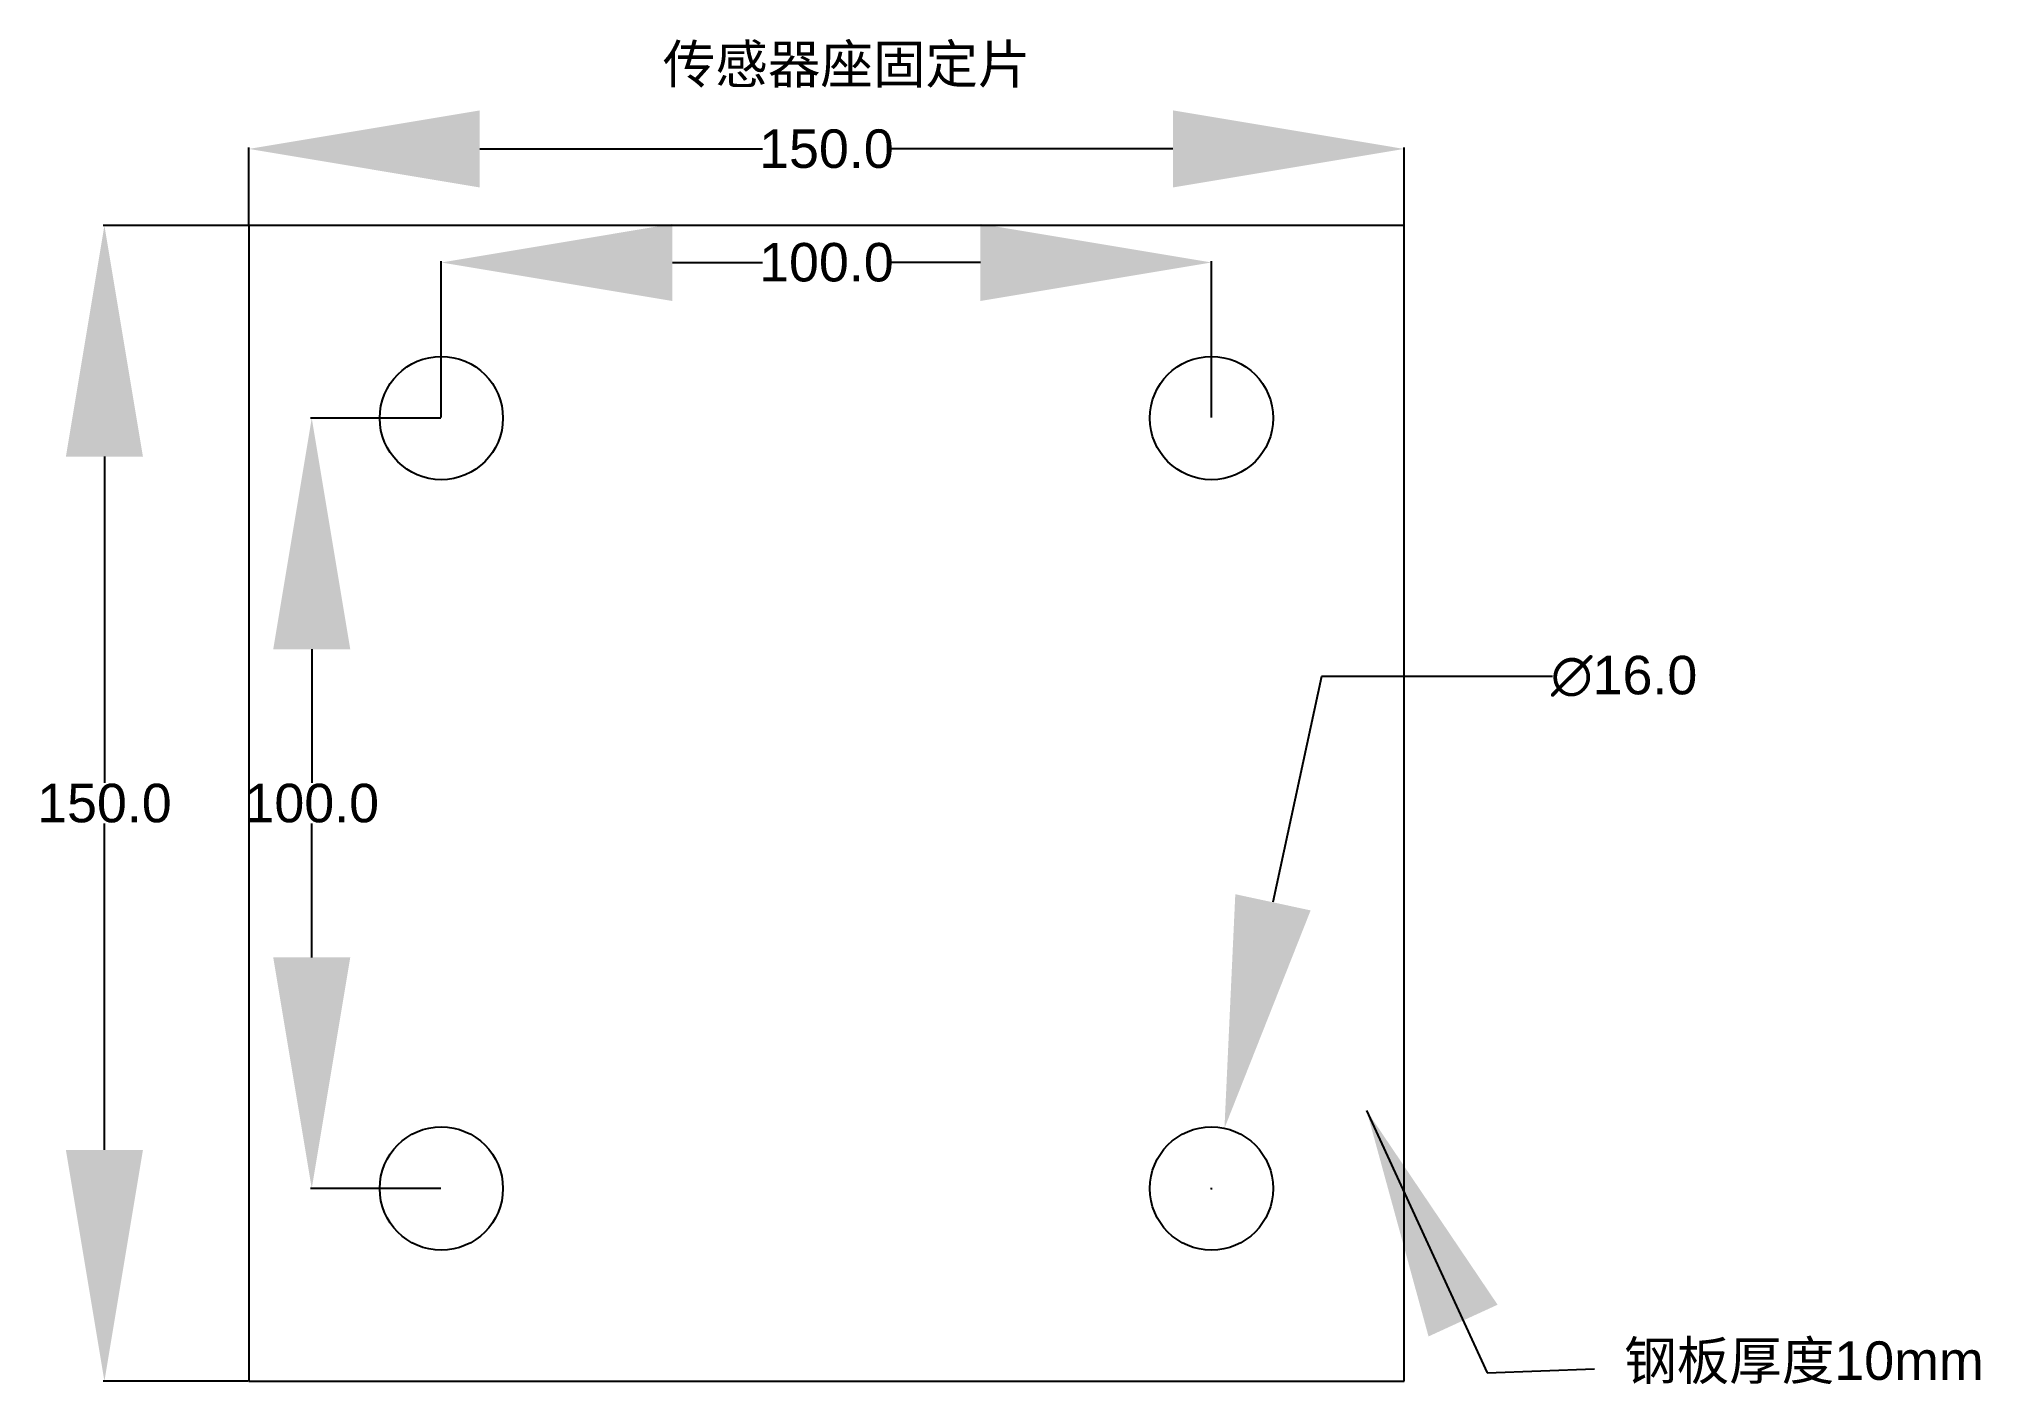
# Model space of a CAD drawing. Header units: millimetres. Extents: x -27 to 225, y 0 to 174.
import ezdxf

# ---------------------------------------------------------------- set-up
doc = ezdxf.new("R2010")
doc.units = ezdxf.units.MM
doc.styles.get("Standard").update_dxf_attribs({"font": 'arial.ttf'})
doc.dimstyles.get("Standard").update_dxf_attribs({"dimtxt": 30, "dimasz": 30, "dimexe": 0.18, "dimexo": 0.0625, "dimgap": 0.09, "dimtad": 0, "dimtih": 1, "dimtoh": 1, "dimdec": 1, "dimzin": 0, "dimdsep": 46, "dimtxsty": 'Standard', "dimcen": 0.09, "dimclrd": 3, "dimclre": 3, "dimclrt": 3, "dimadec": 0, "dimazin": 0, "dimtfac": 1, "dimtdec": 1, "dimtofl": 0, "dimtmove": 0, "dimatfit": 3, "dimfxl": 1, "dimtolj": 1, "dimtzin": 0, "dimarcsym": 0})

# ---------------------------------------------------------------- blocks, each defined once
blk = doc.blocks.new('*D10')
at = {"color": 3, "lineweight": -2, "transparency": 16777216}
for p, q in [((0, 150.06), (0, 160.12)), ((30, 159.94), (66.72, 159.94)), ((120, 159.94), (83.28, 159.94)), ((150, 150.06), (150, 160.12))]:
    blk.add_line(p, q, dxfattribs=at)
at = {"color": 3, "transparency": 16777216}
for points in [[(30, 164.94), (30, 154.94), (0, 159.94)], [(120, 164.94), (120, 154.94), (150, 159.94)]]:
    blk.add_solid(points, dxfattribs=at)
at = {"layer": 'Defpoints', "color": 0, "transparency": 16777216}
for p in [(150, 159.94), (0, 150), (150, 150)]:
    blk.add_point(p, dxfattribs=at)
at = {"color": 3, "transparency": 16777216, "insert": (75, 159.94), "char_height": 5, "attachment_point": 5}
blk.add_mtext('\\A1;150.0', dxfattribs=at)
blk = doc.blocks.new('*D11')
at = {"color": 3, "lineweight": -2, "transparency": 16777216}
for p, q in [((-0.06, 150), (-18.92, 150)), ((-18.74, 120), (-18.74, 77.64)), ((-18.74, 30), (-18.74, 72.36)), ((-0.06, 0), (-18.92, 0))]:
    blk.add_line(p, q, dxfattribs=at)
at = {"color": 3, "transparency": 16777216}
for points in [[(-23.74, 120), (-13.74, 120), (-18.74, 150)], [(-23.74, 30), (-13.74, 30), (-18.74, 0)]]:
    blk.add_solid(points, dxfattribs=at)
at = {"layer": 'Defpoints', "color": 0, "transparency": 16777216}
for p in [(-18.74, 150), (0, 150), (0, 0)]:
    blk.add_point(p, dxfattribs=at)
at = {"color": 3, "transparency": 16777216, "insert": (-18.74, 75), "char_height": 5, "attachment_point": 5}
blk.add_mtext('\\A1;150.0', dxfattribs=at)
blk = doc.blocks.new('*D12')
at = {"color": 3, "lineweight": -2, "transparency": 16777216}
for p, q in [((25, 125.06), (25, 145.38)), ((55, 145.2), (66.72, 145.2)), ((95, 145.2), (83.28, 145.2)), ((125, 125.06), (125, 145.38))]:
    blk.add_line(p, q, dxfattribs=at)
at = {"color": 3, "transparency": 16777216}
for points in [[(55, 150.2), (55, 140.2), (25, 145.2)], [(95, 150.2), (95, 140.2), (125, 145.2)]]:
    blk.add_solid(points, dxfattribs=at)
at = {"layer": 'Defpoints', "color": 0, "transparency": 16777216}
for p in [(125, 145.2), (25, 125), (125, 125)]:
    blk.add_point(p, dxfattribs=at)
at = {"color": 3, "transparency": 16777216, "insert": (75, 145.2), "char_height": 5, "attachment_point": 5}
blk.add_mtext('\\A1;100.0', dxfattribs=at)
blk = doc.blocks.new('*D13')
at = {"color": 3, "lineweight": -2, "transparency": 16777216}
for p, q in [((24.94, 125), (8, 125)), ((8.18, 95), (8.18, 77.64)), ((8.18, 55), (8.18, 72.36)), ((24.94, 25), (8, 25))]:
    blk.add_line(p, q, dxfattribs=at)
at = {"color": 3, "transparency": 16777216}
for points in [[(3.18, 95), (13.18, 95), (8.18, 125)], [(3.18, 55), (13.18, 55), (8.18, 25)]]:
    blk.add_solid(points, dxfattribs=at)
at = {"layer": 'Defpoints', "color": 0, "transparency": 16777216}
for p in [(8.18, 125), (25, 125), (25, 25)]:
    blk.add_point(p, dxfattribs=at)
at = {"color": 3, "transparency": 16777216, "insert": (8.18, 75), "char_height": 5, "attachment_point": 5}
blk.add_mtext('\\A1;100.0', dxfattribs=at)
blk = doc.blocks.new('*D14')
at = {"color": 3, "lineweight": -2, "transparency": 16777216}
for p, q in [((139.28, 91.48), (132.98, 62.15)), ((169.28, 91.48), (139.28, 91.48)), ((124.91, 25), (125.09, 25)), ((125, 24.91), (125, 25.09))]:
    blk.add_line(p, q, dxfattribs=at)
at = {"color": 3, "transparency": 16777216}
blk.add_solid([(128.09, 63.2), (137.87, 61.1), (126.68, 32.82)], dxfattribs=at)
at = {"layer": 'Defpoints', "color": 0, "transparency": 16777216}
for p in [(126.68, 32.82), (123.32, 17.18)]:
    blk.add_point(p, dxfattribs=at)
at = {"color": 3, "transparency": 16777216, "insert": (178.57, 91.48), "char_height": 5, "attachment_point": 5}
blk.add_mtext('\\A1;∅16.0', dxfattribs=at)

msp = doc.modelspace()

# ---------------------------------------------------------------- linework, layer by layer
at = {"color": 0}
for p, q in [((150, 150), (0, 150)), ((0, 150), (0, 0)), ((150, 0), (150, 150)), ((0, 0), (150, 0))]:
    msp.add_line(p, q, dxfattribs=at)
for centre in [(25, 125), (125, 125), (25, 25), (125, 25)]:
    msp.add_circle(centre, 8, dxfattribs=at)

# ---------------------------------------------------------------- texts
at = {"color": 2, "insert": (53.76, 173.45), "char_height": 5, "width": 113.4171, "attachment_point": 1}
msp.add_mtext('{\\fSimSun|b0|i0|c134|p2;传感器座固定片}', dxfattribs=at)
at = {"color": 3, "insert": (178.58, 5.16), "char_height": 5, "width": 115.0547, "attachment_point": 1}
msp.add_mtext('{\\fSimSun|b0|i0|c134|p2;钢板厚度}10mm', dxfattribs=at)

# ---------------------------------------------------------------- dimensions: what is measured, and where the dimension line sits
at = {"color": 0}
dim = msp.add_linear_dim(base=(150, 159.94), p1=(0, 150), p2=(150, 150), dimstyle='Standard', override={"dimtxt": 5}, dxfattribs=at)
dim.commit()
dim.dimension.update_dxf_attribs({"geometry": '*D10', "text_midpoint": (75, 159.94), "dimtype": 160})
dim = msp.add_linear_dim(base=(-18.74, 150), p1=(0, 0), p2=(0, 150), angle=90, dimstyle='Standard', override={"dimtxt": 5}, dxfattribs=at)
dim.commit()
dim.dimension.update_dxf_attribs({"geometry": '*D11', "text_midpoint": (-18.74, 75), "dimtype": 160})
dim = msp.add_linear_dim(base=(125, 145.2), p1=(25, 125), p2=(125, 125), dimstyle='Standard', override={"dimtxt": 5}, dxfattribs=at)
dim.commit()
dim.dimension.update_dxf_attribs({"geometry": '*D12', "text_midpoint": (75, 145.2)})
dim = msp.add_linear_dim(base=(8.18, 125), p1=(25, 25), p2=(25, 125), angle=90, dimstyle='Standard', override={"dimtxt": 5}, dxfattribs=at)
dim.commit()
dim.dimension.update_dxf_attribs({"geometry": '*D13', "text_midpoint": (8.18, 75)})
dim = msp.add_diameter_dim_2p(p1=(123.32, 17.18), p2=(126.68, 32.82), dimstyle='Standard', override={"dimtxt": 5}, dxfattribs=at)
dim.commit()
dim.dimension.update_dxf_attribs({"geometry": '*D14', "text_midpoint": (178.57, 91.48)})

# ---------------------------------------------------------------- leaders
at = {"color": 0, "annotation_type": 0, "has_hookline": 1, "hookline_direction": 0, "text_width": 47.34}
msp.add_leader([(145.14, 35.12), (160.77, 1.09), (174.72, 1.61)], dimstyle='Standard', override={"dimgap": 0.09, "dimtad": 0}, dxfattribs=at)

doc.saveas('drawing.dxf')
